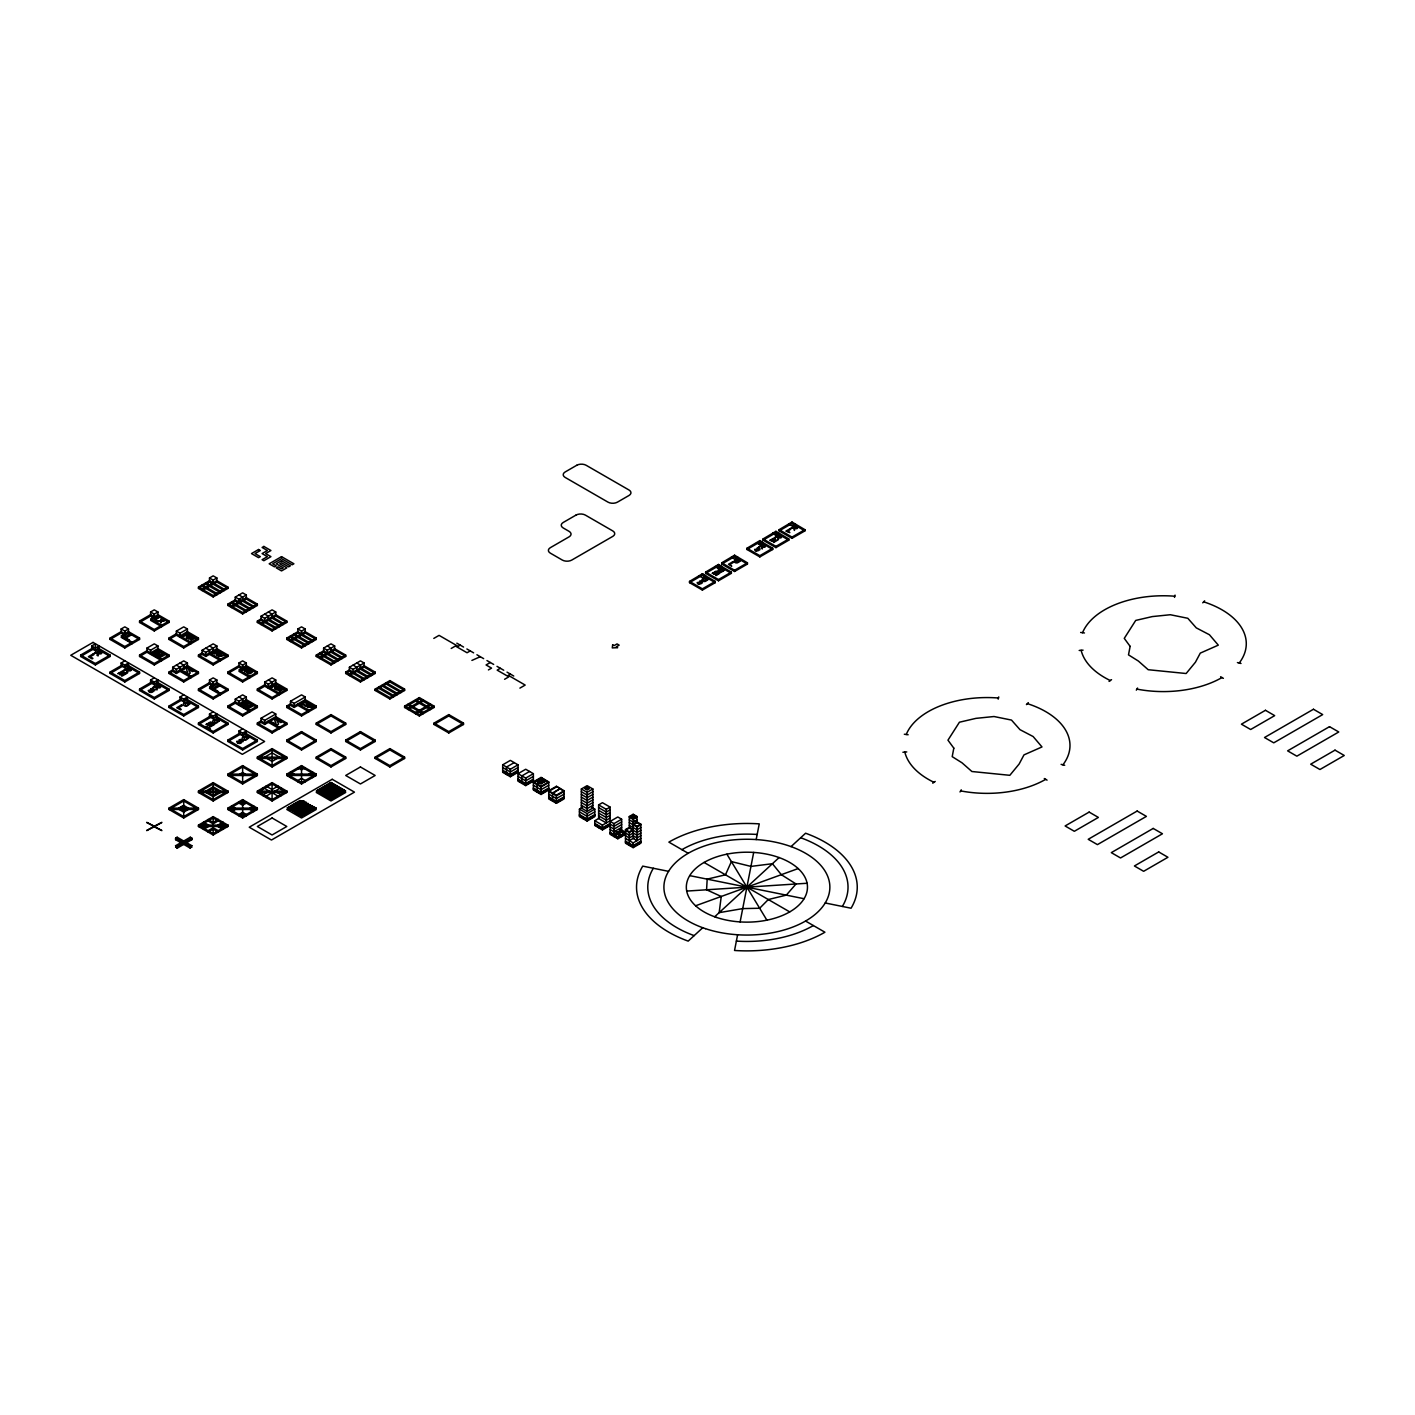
<?xml version="1.0" encoding="UTF-8"?>
<svg xmlns="http://www.w3.org/2000/svg" width="1415" height="1415" viewBox="0 0 1415 1415"><rect width="100%" height="100%" fill="white"/><g stroke="black" fill="none" stroke-linecap="round" stroke-linejoin="round"><path stroke-width="1.5" d="M185.56 698.603L198.454 706.05L198.454 707.465L183.72 715.955L169.004 707.465L169.004 706.05L181.881 698.603M215.027 715.601L227.903 723.047L227.903 724.462L213.17 732.97L198.454 724.462L198.454 723.047L211.33 715.601M244.477 732.616L257.353 740.045L257.353 741.46L242.637 749.968L227.903 741.46L227.903 740.045L240.78 732.616M721.703 564.054L721.703 562.816L734.58 555.193L747.456 562.816L747.456 564.054L734.58 571.483L721.703 564.054L734.58 556.626L734.58 555.193M737.604 934.767L734.544 950.473A110.352 63.71 0 0 0 824.927 932.22L805.56 921.041M740.116 921.926L753.682 852.414M756.176 839.573L759.254 823.866A110.352 63.71 0 0 0 668.871 842.12L688.221 853.298M152.979 691.581L153.015 691.44A1.822 1.061 0 0 0 152.926 691.015L151.847 689.317L154.394 690.803A1.91 1.097 0 0 0 154.748 689.795L154.306 689.282A4.316 2.494 0 0 0 153.651 688.893L152.572 688.557M241.346 742.592L241.364 742.451A1.822 1.061 0 0 0 241.275 742.026L240.196 740.328L242.743 741.814A1.91 1.097 0 0 0 243.097 740.806L242.655 740.293A4.316 2.494 0 0 0 242 739.904L240.921 739.567A1.91 1.097 0 0 0 240.302 739.514M998.194 699.151L998.742 696.905M1174.503 597.36L1175.051 595.114M780.266 537.187L777.861 536.727L780.284 537.116M764.171 546.473L761.765 546.013L764.188 546.42M796.362 527.901L793.957 527.441L796.38 527.83M960.007 791.958L961.263 789.818M1136.316 690.166L1137.572 688.026M1026.423 704.599L1028.334 702.636M1202.732 602.825L1204.643 600.844M150.68 688.981L151.653 691.351L149.459 690.75A2.087 1.203 0 0 1 149.795 690.308M702.742 927.727L688.185 941.117A110.352 63.71 0 0 1 642.728 866.122L668.57 871.339M714.663 916.779L779.117 857.561M791.038 846.612L805.595 833.223A110.352 63.71 0 0 1 851.052 908.218L825.21 902.982M152.785 691.847L151.44 692.413A1.999 1.15 0 0 1 150.025 692.271L149.866 692.218M241.134 742.857L239.949 743.406A1.999 1.15 0 0 1 238.374 743.282L238.233 743.229M932.75 783.185L935.244 781.451M1109.059 681.411L1111.553 679.66M91.692 645.983L95.371 648.123L99.05 645.983L99.05 648.654L95.371 650.776L91.692 648.654L91.692 645.983L95.371 643.86L95.371 646.531M124.821 633.779L121.142 631.656L110.105 638.024L110.105 639.438L121.142 633.071L121.142 628.985L124.821 626.863L128.5 628.985L128.5 633.071L139.554 639.438L139.554 638.024L128.5 631.656L121.142 635.901L132.196 642.286L132.196 643.701L121.142 637.316L128.5 633.071M154.27 616.781L150.591 614.658L139.554 621.026L139.554 622.441L150.591 616.073L150.591 611.988L154.27 609.865L157.967 611.988L157.967 616.073L169.004 622.441L169.004 621.026L157.967 614.658L150.591 618.903L161.646 625.271L161.646 626.686L150.591 620.318L157.967 616.073M209.491 582.06L209.491 577.974L213.17 575.852L216.866 577.974L216.866 582.06L202.133 590.568L202.133 589.206L216.866 580.698L227.903 587.084L227.903 588.428L213.17 596.935L198.454 588.428L198.454 587.084L209.491 580.698L224.224 589.206L224.224 590.568L209.491 582.06L198.454 588.428M97.211 647.592L110.105 655.039L110.105 656.454L95.371 664.944L80.655 656.454L80.655 655.039L93.532 647.592M80.655 656.454L93.532 649.007M121.142 628.985L124.821 631.108L128.5 628.985M150.591 611.988L154.27 614.11L157.967 611.988M209.491 577.974L213.17 580.097L216.866 577.974M157.171 620.902L155.898 619.434L159.011 617.63L158.232 617.188L154.483 619.363L158.285 621.556L160.408 621.273L160.85 623.042L161.558 621.132L164.511 620.76L161.823 620.46L161.31 618.903L160.638 620.601L157.366 621.026M80.655 655.039L95.371 663.529L110.105 655.039M110.105 638.024L124.821 646.531L139.554 638.024M139.554 621.026L154.27 629.534L169.004 621.026M198.454 587.084L213.17 595.574L227.903 587.084M110.105 639.438L124.821 647.946L139.554 639.438M139.554 622.441L154.27 630.949L169.004 622.441M121.142 662.998L124.821 665.121L128.5 662.998L128.5 665.651L124.821 667.792L121.142 665.669L121.142 662.998L124.821 660.876M169.004 656.454L154.27 664.944L139.554 656.454L139.554 655.039L146.912 650.776L161.646 659.284L161.646 660.699L146.912 652.191L146.912 648.123L154.27 643.86L157.967 645.983L157.967 650.069L169.004 656.454L169.004 655.039L157.967 648.654L150.591 652.916M198.454 639.438L183.72 647.946L169.004 639.438L169.004 638.024L176.362 633.779L191.096 642.286L191.096 643.701L176.362 635.193L176.362 631.108L183.72 626.863L187.417 628.985L187.417 633.071L198.454 639.438L198.454 638.024L187.417 631.656L180.041 635.901M235.261 601.18L235.261 597.112L242.637 592.85L246.316 594.99L246.316 599.058L231.582 607.566L231.582 606.204L246.316 597.696L257.353 604.081L257.353 605.443L242.637 613.933L227.903 605.443L227.903 604.081L235.261 599.836L249.995 608.326L249.995 609.688L235.261 601.18L227.903 605.443M126.66 664.59L139.554 672.037L139.554 673.452L124.821 681.959L110.105 673.452L110.105 672.037L122.981 664.59M110.105 673.452L122.981 666.005M139.554 656.454L146.912 652.191M146.912 648.123L150.591 650.246L157.967 645.983M169.004 639.438L176.362 635.193M176.362 631.108L180.041 633.23L187.417 628.985M246.316 594.99L238.94 599.235L235.261 597.112M157.967 650.069L150.591 654.331L150.591 650.246M187.417 633.071L180.041 637.316L180.041 633.23M110.105 672.037L124.821 680.544L139.554 672.037M139.554 655.039L154.27 663.529L169.004 655.039M169.004 638.024L183.72 646.531L198.454 638.024M227.903 604.081L242.637 612.589L257.353 604.081M150.591 679.996L154.27 682.118L157.967 679.996L157.967 682.667L154.27 684.789L150.591 682.667L150.591 679.996L154.27 677.873M172.683 671.329L172.683 667.243L183.72 660.876L187.417 662.998L187.417 667.066L176.362 673.452L172.683 671.329L169.004 673.452L169.004 672.037L172.683 669.914L176.362 672.037L187.417 665.651L198.454 672.037L198.454 673.452L183.72 681.959L169.004 673.452M216.866 650.069L205.812 656.454L202.133 654.331L202.133 650.246L213.17 643.86L216.866 645.983L216.866 650.069L227.903 656.454L227.903 655.039L216.866 648.654L205.812 655.039L202.133 652.916L198.454 655.039L198.454 656.454L213.17 664.944L227.903 656.454M261.032 620.318L261.032 616.232L272.087 609.865L275.766 611.988L275.766 616.073L261.032 624.563L261.032 623.201L275.766 614.711L286.803 621.079L286.803 622.441L272.087 630.949L257.353 622.441L257.353 621.079L261.032 618.956L275.766 627.464L275.766 628.826L261.032 620.318L257.353 622.441M156.11 681.606L169.004 689.034L169.004 690.449L154.27 698.957L139.554 690.449L139.554 689.034L152.431 681.606M139.554 690.449L152.431 683.021M172.683 667.243L176.362 669.366L187.417 662.998M198.454 656.454L202.133 654.331M202.133 650.246L205.812 652.368L216.866 645.983M261.032 616.232L264.711 618.355L275.766 611.988M139.554 689.034L154.27 697.542L169.004 689.034M169.004 672.037L183.72 680.544L198.454 672.037M198.454 655.039L213.17 663.529L227.903 655.039M257.353 621.079L272.087 629.587L286.803 621.079M180.041 696.994L183.72 699.134L187.417 696.994L187.417 699.664L183.72 701.787L180.041 699.664L180.041 696.994L183.72 694.871M213.17 684.789L209.491 682.667L198.454 689.034L198.454 690.449L209.491 684.082L209.491 679.996L213.17 677.873L216.866 679.996L216.866 684.082L227.903 690.449L227.903 689.034L216.866 682.667L209.491 686.912L220.545 693.297L220.545 694.712L209.491 688.327L216.866 684.082M242.637 667.792L238.94 665.669L227.903 672.037L227.903 673.452L238.94 667.066L238.94 662.998L242.637 660.876L246.316 662.998L246.316 667.066L257.353 673.452L257.353 672.037L246.316 665.651L238.94 669.914L249.995 676.282L249.995 677.697L238.94 671.329L246.316 667.066M297.84 633.071L297.84 628.985L301.536 626.863L305.216 628.985L305.216 633.071L290.482 641.579L290.482 640.217L305.216 631.709L316.253 638.077L316.253 639.438L301.536 647.946L286.803 639.438L286.803 638.077L297.84 631.709L312.574 640.217L312.574 641.579L297.84 633.071L286.803 639.438M169.004 707.465L181.881 700.018M209.491 679.996L213.17 682.118L216.866 679.996M238.94 662.998L242.637 665.121L246.316 662.998M297.84 628.985L301.536 631.108L305.216 628.985M169.004 706.05L183.72 714.54L198.454 706.05M198.454 689.034L213.17 697.542L227.903 689.034M227.903 672.037L242.637 680.544L257.353 672.037M286.803 638.077L301.536 646.584L316.253 638.077M198.454 690.449L213.17 698.957L227.903 690.449M227.903 673.452L242.637 681.959L257.353 673.452M209.491 714.009L213.17 716.131L216.866 714.009L216.866 716.662L213.17 718.802L209.491 716.662L209.491 714.009L213.17 711.887M257.353 707.465L242.637 715.955L227.903 707.465L227.903 706.05L235.261 701.787L249.995 710.295L249.995 711.71L235.261 703.202L235.261 699.134L242.637 694.871L246.316 696.994L246.316 701.079L257.353 707.465L257.353 706.05L246.316 699.664L238.94 703.909M286.803 690.449L272.087 698.957L257.353 690.449L257.353 689.034L264.711 684.789L279.445 693.297L279.445 694.712L264.711 686.204L264.711 682.118L272.087 677.873L275.766 679.996L275.766 684.082L286.803 690.449L286.803 689.034L275.766 682.667L268.39 686.912M323.611 652.191L323.611 648.123L330.986 643.86L334.665 645.983L334.665 650.069L319.932 658.576L319.932 657.214L334.665 648.707L345.702 655.092L345.702 656.454L330.986 664.944L316.253 656.454L316.253 655.092L323.611 650.829L338.344 659.337L338.344 660.699L323.611 652.191L316.253 656.454M198.454 724.462L211.33 717.016M227.903 707.465L235.261 703.202M235.261 699.134L238.94 701.256L246.316 696.994M257.353 690.449L264.711 686.204M264.711 682.118L268.39 684.241L275.766 679.996M323.611 648.123L327.307 650.246L334.665 645.983M246.316 701.079L238.94 705.324L238.94 701.256M275.766 684.082L268.39 688.327L268.39 684.241M198.454 723.047L213.17 731.555L227.903 723.047M227.903 706.05L242.637 714.54L257.353 706.05M257.353 689.034L272.087 697.542L286.803 689.034M316.253 655.092L330.986 663.582L345.702 655.092M238.94 731.007L242.637 733.129L246.316 731.007L246.316 733.678L242.637 735.8L238.94 733.678L238.94 731.007L242.637 728.884M275.766 718.077L264.711 724.462L261.032 722.34L261.032 718.254L272.087 711.887L275.766 714.009L275.766 718.077L286.803 724.462L286.803 723.047L275.766 716.662L264.711 723.047L261.032 720.925L257.353 723.047L257.353 724.462L272.087 732.97L286.803 724.462M290.482 705.324L290.482 701.256L301.536 694.871L305.216 696.994L305.216 701.079L294.161 707.465L290.482 705.324L286.803 707.465L286.803 706.05L290.482 703.909L294.161 706.05L305.216 699.664L316.253 706.05L316.253 707.465L301.536 715.955L286.803 707.465M349.381 671.329L349.381 667.243L360.436 660.876L364.115 662.998L364.115 667.066L349.381 675.574L349.381 674.212L364.115 665.722L375.152 672.09L375.152 673.452L360.436 681.959L345.702 673.452L345.702 672.09L349.381 669.967L364.115 678.475L364.115 679.819L349.381 671.329L345.702 673.452M227.903 741.46L240.78 734.031M257.353 724.462L261.032 722.34M261.032 718.254L264.711 720.376L275.766 714.009M290.482 701.256L294.161 703.379L305.216 696.994M349.381 667.243L353.06 669.366L364.115 662.998M227.903 740.045L242.637 748.553L257.353 740.045M257.353 723.047L272.087 731.555L286.803 723.047M286.803 706.05L301.536 714.54L316.253 706.05M345.702 672.09L360.436 680.597L375.152 672.09M433.804 638.413L439.075 635.37L458.089 646.337L460.211 645.116M183.72 799.616L169.004 808.124L169.004 809.468L183.72 817.976L198.454 809.468L198.454 808.124L183.72 799.616L183.72 817.976M213.17 782.619L198.454 791.109L198.454 792.471L213.17 800.978L227.903 792.471L227.903 791.109L213.17 782.619L213.17 800.978M242.637 765.603L227.903 774.111L227.903 775.473L242.637 783.963L257.353 775.473L257.353 774.111L242.637 765.603L242.637 783.963M272.087 748.606L257.353 757.113L257.353 758.458L272.087 766.965L286.803 758.458L286.803 757.113L272.087 748.606L272.087 766.965M286.803 740.098L301.536 731.608L316.253 740.098L316.253 741.46L301.536 749.968L286.803 741.46L286.803 740.098L301.536 748.606L316.253 740.098M316.253 723.1L330.986 714.593L345.702 723.1L345.702 724.462L330.986 732.97L316.253 724.462L316.253 723.1L330.986 731.608L345.702 723.1M375.152 689.087L389.886 680.597L404.602 689.087L404.602 690.449L389.886 698.957L375.152 690.449L375.152 689.087L389.886 697.595L404.602 689.087M286.803 741.46L301.536 732.97L316.253 741.46M316.253 724.462L330.986 715.955L345.702 724.462M375.152 690.449L389.886 681.959L404.602 690.449M451.208 648.459L455.418 646.036L467.056 652.757L470.24 650.918M179.121 808.053L183.72 805.4L188.337 808.124L183.72 810.777L179.121 808.053L183.72 805.453M239.86 774.164L242.637 772.519L245.396 774.164M153.757 826.484L146.647 830.587L154.27 826.784L161.894 830.587L146.647 822.38L154.27 826.183L161.894 822.38L154.801 826.484M245.396 774.111L242.637 775.756L239.86 774.111M471.903 660.416L480.286 656.702M175.584 838.14L177.14 837.22L191.874 845.728L190.3 848.186L175.584 839.679L175.584 838.14L190.3 846.63L191.874 845.728M213.17 816.614L198.454 825.122L198.454 826.484L213.17 834.974L227.903 826.484L227.903 825.122L213.17 816.614L213.17 834.974M242.637 799.616L227.903 808.124L227.903 809.468L242.637 817.976L257.353 809.468L257.353 808.124L242.637 799.616L242.637 817.976M272.087 782.619L257.353 791.109L257.353 792.471L272.087 800.978L286.803 792.471L286.803 791.109L272.087 782.619L272.087 800.978M305.216 769.088L305.216 767.726L301.536 765.603L286.803 774.111L286.803 775.473L301.536 783.963L316.253 775.473L316.253 774.111L305.216 767.779M316.253 757.113L330.986 748.606L345.702 757.113L345.702 758.458L330.986 766.965L316.253 758.458L316.253 757.113L330.986 765.603L345.702 757.113M345.702 740.098L360.436 731.608L375.152 740.098L375.152 741.46L360.436 749.968L345.702 741.46L345.702 740.098L360.436 748.606L375.152 740.098M404.602 706.103L419.335 697.595L434.051 706.103L434.051 707.465L419.335 715.955L404.602 707.465L404.602 706.103L419.335 714.593L434.051 706.103M175.584 839.679L177.14 838.777L191.874 847.284M316.253 758.458L330.986 749.968L345.702 758.458M345.702 741.46L360.436 732.97L375.152 741.46M404.602 707.465L419.335 698.957L434.051 707.465M231.582 810.247L235.261 808.053L231.582 805.931L231.582 807.346L235.261 809.468L231.582 811.609L231.582 810.194M294.161 774.111L290.482 776.287L290.482 777.596M305.216 767.726L301.536 769.919L297.84 767.726L297.84 769.088M490.315 662.503L486.053 664.962L491.553 668.128L488.405 669.932M175.584 845.728L190.3 837.22L191.874 838.14L191.874 839.679L177.14 848.186L175.584 845.728L177.14 848.186M182.942 842.385L184.516 841.483M175.584 847.284L191.874 838.14M182.942 843.941L184.516 843.022M308.894 774.164L312.574 771.989L312.574 773.351M500.362 668.287L497.16 670.126L508.799 676.848L504.589 679.288M510.391 674.088L508.268 675.309L525.177 685.072L519.906 688.115M375.152 757.113L389.886 748.606L404.602 757.113L404.602 758.458L389.886 766.965L375.152 758.458L375.152 757.113L389.886 765.603L404.602 757.113M434.051 723.1L448.785 714.593L463.501 723.1L463.501 724.462L448.785 732.97L434.051 724.462L434.051 723.1L448.785 731.608L463.501 723.1M375.152 758.458L389.886 749.968L404.602 758.458M434.051 724.462L448.785 715.955L463.501 724.462M702.388 573.977L715.265 581.406L715.265 582.644L702.388 590.073L689.512 582.644L689.512 581.406L702.388 573.783L705.607 575.64L702.388 577.691L699.169 575.834M718.484 564.673L731.36 572.102L731.36 573.34L718.484 580.787L705.607 573.34L705.607 572.102L718.484 564.479L721.703 566.531L718.484 568.388L715.265 566.531L718.484 568.388M759.837 540.813L772.714 548.242L772.714 549.48L759.837 556.909L746.961 549.48L746.961 548.242L759.837 540.618L763.056 542.67L759.837 544.527L756.618 542.67L759.837 544.527M763.056 538.938L775.933 531.315L788.792 538.938L788.792 540.176L775.933 547.623L763.056 540.176L763.056 538.938L775.933 546.385L788.792 538.938M779.152 529.652L792.011 522.029L804.887 529.652L804.887 530.89L792.011 538.319L779.152 530.89L779.152 529.652L792.011 537.081L804.887 529.652M689.512 582.644L702.388 575.197L715.265 582.644M705.607 573.34L718.484 565.912L731.36 573.34M746.961 549.48L759.837 542.033L772.714 549.48M763.056 540.176L775.933 532.747L788.792 540.176M779.152 530.89L792.011 523.462L804.887 530.89M731.36 557.245L734.58 559.102L737.799 557.245M775.933 535.224L772.714 533.172L775.933 535.224L779.152 533.367M788.792 524.081L792.011 525.938L795.23 524.081M689.512 581.406L702.388 588.835L715.265 581.406M705.607 572.102L718.484 579.549L731.36 572.102M721.703 562.816L734.58 570.245L747.456 562.816M746.961 548.242L759.837 555.671L772.714 548.242M502.679 764.825L510.355 760.386L518.032 764.825L518.032 772.307L510.355 776.729L502.679 772.307L502.679 764.825L510.355 769.247L518.032 764.825M514.193 762.614L506.517 767.036L506.517 772.484M518.032 767.549L510.355 771.971L502.679 767.549M518.032 770.255L510.355 774.695L502.679 770.255M518.032 770.945L510.355 775.367L502.679 770.945M518.032 771.617L510.355 776.057L502.679 771.617M518.032 773.687L525.708 769.247L533.384 773.687L533.384 781.168L525.708 785.59L518.032 781.168L518.032 773.687L525.708 778.109L533.384 773.687M529.546 771.476L521.87 775.898L521.87 781.345M533.384 776.41L525.708 780.832L518.032 776.41M533.384 779.134L525.708 783.556L518.032 779.134M533.384 779.807L525.708 784.246L518.032 779.807M533.384 780.479L525.708 784.918L518.032 780.479M533.384 781.876L541.043 777.436L548.719 781.876L548.719 790.03L541.043 794.469L533.384 790.03L533.384 781.876L541.043 786.298L548.719 781.876M541.043 778.109L533.384 782.548L541.043 786.988L548.719 782.548L541.043 777.436M537.205 781.186L541.043 778.975L544.881 781.186L541.043 784.087L537.205 781.186L541.043 783.397L544.881 781.186M537.205 781.876L541.043 779.647L544.881 781.876M537.205 784.759L544.881 779.647L537.205 784.087L537.205 790.207M548.719 785.272L541.043 789.694L533.384 785.272M548.719 787.996L541.043 792.418L533.384 787.996M548.719 788.668L541.043 793.107L533.384 788.668M548.719 789.358L541.043 793.78L533.384 789.358M548.719 790.737L556.396 786.298L564.072 790.737L564.072 798.891L556.396 803.331L548.719 798.891L548.719 790.737L556.396 795.159L564.072 790.737M556.396 786.988L548.719 791.409L556.396 795.849L564.072 791.409L556.396 786.298M552.558 793.62L560.234 788.509L552.558 792.948L552.558 799.068M564.072 794.133L556.396 798.555L548.719 794.133M564.072 796.857L556.396 801.279L548.719 796.857M564.072 797.529L556.396 801.969L548.719 797.529M564.072 798.219L556.396 802.641L548.719 798.219M581.353 788.986L587.101 785.661L592.867 788.986L592.867 808.036L587.101 811.361L581.353 808.036L581.353 788.986L587.101 792.312L592.867 788.986M585.191 788.297L587.101 787.2L589.029 788.297L587.101 790.101L585.191 788.297L587.101 789.411L589.029 788.297M585.191 788.986L587.101 787.872L589.029 788.986M592.867 791.71L587.101 795.035L581.353 791.71M592.867 794.434L587.101 797.742L581.353 794.434M592.867 797.14L587.101 800.466L581.353 797.14M592.867 799.864L587.101 803.189L581.353 799.864M591.718 807.364L594.778 809.132L594.778 816.614L587.101 821.054L579.425 816.614L579.425 809.132L582.502 807.364M592.867 802.588L587.101 805.913L581.353 802.588M592.867 805.312L587.101 808.637L581.353 805.312M610.13 807.116L606.292 809.327L606.292 822.929L598.616 818.507L598.616 804.905L602.454 802.694L610.13 807.116L610.13 834.337L617.807 838.777L625.483 834.337M579.425 809.132L587.101 813.572L594.778 809.132M594.778 811.856L587.101 816.296L579.425 811.856M594.778 814.58L587.101 819.002L579.425 814.58M594.778 815.252L587.101 819.692L579.425 815.252M594.778 815.942L587.101 820.364L579.425 815.942M610.13 809.84L606.292 812.051L598.616 807.629M610.13 825.476L602.454 829.915L594.778 825.476L594.778 820.718L599.376 818.065M610.13 812.564L606.292 814.775L598.616 810.335M610.13 815.288L606.292 817.499L598.616 813.059M610.13 817.994L606.292 820.222L598.616 815.783M602.454 829.915L602.454 825.157L610.13 820.718M610.13 823.442L602.454 827.863L594.778 823.442M610.13 824.114L602.454 828.553L594.778 824.114M610.13 824.803L602.454 829.225L594.778 824.803M613.969 823.636L621.645 819.214L621.645 830.092L613.969 834.514L613.969 823.636L610.13 821.425L617.807 816.986L621.645 819.214M640.836 830.287L636.998 832.498L629.321 828.076L629.321 816.508L633.159 814.297L636.998 816.508L636.998 822.628L633.159 824.839M633.159 814.969L629.321 817.18L633.159 819.409L636.998 817.18L633.159 814.297M621.645 821.92L613.969 826.36L610.13 824.149M631.231 816.933L633.159 815.818L635.07 816.933L631.231 816.933L633.159 818.047L635.07 816.933M621.645 824.644L613.969 829.084L610.13 826.855M636.998 816.508L633.159 818.719L629.321 816.508M621.645 827.368L613.969 831.79L610.13 829.579M636.998 819.904L633.159 822.115L629.321 819.904M613.969 835.876L621.645 831.454M625.483 829.597L629.321 827.386L633.159 829.597L629.321 831.825L625.483 829.597L625.483 843.199L633.159 847.638L640.836 843.199L640.836 824.167L636.998 821.956L633.159 824.167L636.998 826.378L640.836 824.167M629.321 828.076L625.483 830.287L629.321 832.498L633.159 830.287M610.13 832.303L617.807 836.743L625.483 832.303L620.884 829.65M625.483 832.975L617.807 837.415L610.13 832.975M640.836 827.563L636.998 829.774L629.321 825.352M640.836 833.01L636.998 835.221L633.159 833.01L629.321 835.221L620.884 830.322M629.321 840.669L633.92 837.998M640.836 835.717L636.998 837.945L633.159 835.717L629.321 837.945L625.483 835.717M625.483 838.441L633.159 842.88L640.836 838.441M640.836 841.164L633.159 845.604L625.483 841.164M640.836 841.854L633.159 846.276L625.483 841.854M640.836 842.526L633.159 846.966L625.483 842.526M695.596 905.777L798.184 868.562M240.143 739.55L239.453 739.727A1.91 1.097 0 0 0 239.029 739.992L239.966 742.415L237.808 741.761A2.087 1.203 0 0 1 238.144 741.318L236.641 741.354L237.26 742.751A5.094 2.936 0 0 0 237.932 743.105M1079.185 650.458L1083.076 650.139M902.894 752.249L906.767 751.931M686.7 891.079L807.081 883.261M330.314 782.884L331.641 782.884M329.271 783.486L332.684 783.486M328.227 784.087L333.728 784.087M327.183 784.688L334.771 784.688M326.14 785.29L335.815 785.29M325.114 785.891L336.858 785.891M324.07 786.492L337.902 786.492M323.027 787.094L338.946 787.094M321.983 787.695L339.971 787.695M320.94 788.297L341.015 788.297M319.896 788.898L342.059 788.898M318.853 789.499L343.102 789.499M317.809 790.101L344.146 790.101M316.783 790.702L345.189 790.702M316.783 791.303L345.189 791.303M317.809 791.905L344.146 791.905M318.853 792.506L343.102 792.506M319.896 793.107L342.059 793.107M320.94 793.709L341.015 793.709M321.983 794.31L339.971 794.31M323.027 794.912L338.946 794.912M324.07 795.513L337.902 795.513M325.114 796.114L336.858 796.114M326.14 796.716L335.815 796.716M327.183 797.317L334.771 797.317M328.227 797.918L333.728 797.918M329.271 798.52L332.684 798.52M330.314 799.121L331.641 799.121M1080.636 632.452L1084.456 632.965M904.327 734.244L908.147 734.756M689.706 875.62L804.074 898.72M1237.418 662.574L1241.008 663.476M1061.109 764.365L1064.699 765.267M756.105 551.072L758.67 550.523L757.715 548.472L759.802 549.851L759.979 548.56A3.767 2.176 0 0 0 759.289 548.1C754.584 546.013 758.9 552.911 755.61 549.728A1.822 1.061 0 0 1 755.911 549.356L754.602 549.374L755.132 550.594A4.457 2.582 0 0 0 755.716 550.913M698.656 584.236L701.221 583.688L700.266 581.636L702.353 583.033L702.406 581.618A3.767 2.176 0 0 0 701.84 581.264C696.905 579.142 701.663 585.916 698.179 582.892A1.822 1.061 0 0 1 698.462 582.52L697.153 582.538L697.701 583.758A4.457 2.582 0 0 0 698.267 584.077M149.778 690.308L148.221 690.467L148.911 691.74A5.094 2.936 0 0 0 149.566 692.112M1220.597 676.741L1223.374 678.351M734.58 556.626L747.456 564.054M1044.288 778.533L1047.065 780.143M456.85 643.171L463.572 647.062M466.879 648.972L473.618 652.846M476.926 654.756L483.647 658.647M486.955 660.557L493.676 664.431M496.983 666.341L503.722 670.232M507.03 672.143L513.751 676.034M634.433 821.142L640.836 824.839L636.998 827.068L629.321 822.628M704.051 862.443L789.729 911.897M216.866 582.06L227.903 588.428M238.94 594.99L242.637 597.112L242.637 601.18M246.316 599.058L257.353 605.443M268.39 611.988L272.087 614.11L272.087 618.196L283.124 624.563L283.124 623.201L272.087 616.834M275.766 616.073L286.803 622.441M305.216 633.071L316.253 639.438M327.307 645.983L330.986 648.123L330.986 652.191L342.023 658.576L342.023 657.214L330.986 650.829M334.665 650.069L345.702 656.454M356.757 662.998L360.436 665.121L360.436 669.207L371.473 675.574L371.473 674.212L360.436 667.845M364.115 667.066L375.152 673.452M598.616 804.905L606.292 809.327M242.637 599.836L253.674 606.204L253.674 607.566L238.94 599.058L238.94 603.321M264.711 614.11L268.39 616.232L268.39 620.318L279.445 626.686L279.445 625.324L268.39 618.956M353.06 665.121L356.757 667.243L356.757 671.329L367.794 677.697L367.794 676.335L356.757 669.967M619.08 829.968L625.483 833.665L617.807 838.087L610.13 833.665M615.507 830.976L621.645 835.204L615.507 831.649M594.778 820.718L602.454 825.157M619.08 835.08L621.645 836.566L617.807 834.337M209.491 645.983L213.17 648.123L213.17 652.191M268.39 679.996L272.087 682.118L272.087 686.204M305.216 701.079L316.253 707.465M150.591 616.073L154.27 618.196L154.27 614.11M238.94 667.066L242.637 669.207L242.637 665.121M205.812 648.123L209.491 650.246L209.491 654.331L220.545 660.699L220.545 659.284L209.491 652.916M297.84 703.909L308.894 710.295L308.894 711.71L297.84 705.324M180.041 662.998L183.72 665.121L183.72 669.207M187.417 667.066L198.454 673.452M238.94 696.994L242.637 699.134L242.637 703.202M121.142 633.071L124.821 635.193L124.821 631.108M176.362 665.121L180.041 667.243L180.041 671.329L191.096 677.697L191.096 676.282L180.041 669.914M209.491 684.082L213.17 686.204L213.17 682.118M268.39 720.925L279.445 727.292L279.445 728.707L268.39 722.34M97.211 649.007L110.105 656.454M126.66 666.005L139.554 673.452M156.11 683.021L169.004 690.449M185.56 700.018L198.454 707.465M215.027 717.016L227.903 724.462M244.477 734.031L257.353 741.46M308.894 774.111L312.574 776.287L312.574 777.596M294.161 774.164L290.482 771.989L290.482 773.351M206.183 726.355L210.375 728.76M253.674 810.247L249.995 808.053L253.674 805.931L253.674 807.346L249.995 809.468L253.674 811.609L253.674 810.194M191.874 839.679L190.3 837.22M182.942 841.483L184.516 842.385M182.942 843.022L184.516 843.941M726.885 854.165L766.895 920.175M792.011 522.029L792.011 523.462M792.011 537.081L792.011 538.319M775.933 531.315L775.933 532.747M775.933 546.385L775.933 547.623M759.837 540.618L759.837 542.033M759.837 555.671L759.837 556.909M734.58 570.245L734.58 571.483M718.484 564.479L718.484 565.912M718.484 579.549L718.484 580.787M702.388 573.783L702.388 575.197M702.388 588.835L702.388 590.073M636.998 826.378L636.998 840.669L633.159 838.441L633.159 818.047M633.159 842.88L633.159 847.638M629.321 831.825L629.321 843.375M629.321 844.065L629.321 845.427M621.645 832.126L621.645 830.764L613.969 835.204L613.969 836.566M617.807 836.743L617.807 838.777M598.616 826.342L598.616 827.704M587.101 792.312L587.101 811.361M587.101 813.572L587.101 821.054M583.263 817.481L583.263 818.825M556.396 795.159L556.396 803.331M552.558 799.74L552.558 801.102M541.043 786.298L541.043 794.469M537.205 790.879L537.205 792.241M525.708 778.109L525.708 785.59M521.87 782.017L521.87 783.379M510.355 769.247L510.355 776.729M506.517 773.156L506.517 774.518M448.785 714.593L448.785 715.955M448.785 731.608L448.785 732.97M426.693 706.103L426.693 707.465M419.335 697.595L419.335 698.957M419.335 701.84L419.335 703.202M419.335 710.348L419.335 711.71M419.335 714.593L419.335 715.955M411.977 706.103L411.977 707.465M389.886 680.597L389.886 681.959M389.886 697.595L389.886 698.957M389.886 748.606L389.886 749.968M389.886 765.603L389.886 766.965M360.436 680.597L360.436 681.959M360.436 731.608L360.436 732.97M360.436 748.606L360.436 749.968M353.06 669.366L353.06 673.452M330.986 663.582L330.986 664.944M330.986 714.593L330.986 715.955M330.986 731.608L330.986 732.97M330.986 748.606L330.986 749.968M330.986 765.603L330.986 766.965M327.307 650.246L327.307 654.331M323.611 655.092L323.611 656.454M305.216 781.841L305.216 780.479L301.536 778.356L297.84 780.532L297.84 781.841M301.536 631.108L301.536 635.193M301.536 646.584L301.536 647.946M301.536 714.54L301.536 715.955M301.536 731.608L301.536 732.97M301.536 748.606L301.536 749.968M301.536 765.603L301.536 783.963M297.84 635.954L297.84 637.316M294.161 638.077L294.161 639.438M294.161 703.379L294.161 707.465M280.824 789.022L280.824 787.66L274.846 791.162L280.824 794.629L280.824 795.92M278.065 787.43L278.065 786.068L272.087 789.57L266.091 786.068L266.091 787.43M278.065 797.512L278.065 796.167L272.087 792.701L266.091 796.221L266.091 797.512M272.087 629.587L272.087 630.949M272.087 697.542L272.087 698.957M272.087 731.555L272.087 732.97M264.711 618.355L264.711 622.441M264.711 720.376L264.711 724.462M263.332 789.022L263.332 787.66L269.31 791.162L263.332 794.629L263.332 795.92M242.637 612.589L242.637 613.933M242.637 680.544L242.637 681.959M242.637 714.54L242.637 715.955M242.637 733.129L242.637 735.8M242.637 748.553L242.637 749.968M235.261 604.081L235.261 605.443M213.17 580.097L213.17 584.183M213.17 595.574L213.17 596.935M213.17 663.529L213.17 664.944M213.17 697.542L213.17 698.957M213.17 716.131L213.17 718.802M213.17 731.555L213.17 732.97M209.491 584.943L209.491 586.305M205.812 587.084L205.812 588.428M205.812 652.368L205.812 656.454M190.3 846.63L190.3 848.186M183.72 646.531L183.72 647.946M183.72 680.544L183.72 681.959M183.72 699.134L183.72 701.787M183.72 714.54L183.72 715.955M177.14 837.22L177.14 838.777M176.362 669.366L176.362 673.452M154.27 629.534L154.27 630.949M154.27 663.529L154.27 664.944M154.27 682.118L154.27 684.789M154.27 697.542L154.27 698.957M124.821 646.531L124.821 647.946M124.821 665.121L124.821 667.792M124.821 680.544L124.821 681.959M95.371 648.123L95.371 650.776M95.371 663.529L95.371 664.944M1203.687 601.835A82.972 47.898 0 0 1 1239.204 663.034M1221.976 677.555A82.972 47.898 0 0 1 1136.935 689.105M1110.297 680.527A82.972 47.898 0 0 1 1081.131 650.299M1082.546 632.717A82.972 47.898 0 0 1 1174.768 596.228M1027.378 703.626A82.972 47.898 0 0 1 1062.913 764.825M1045.667 779.347A82.972 47.898 0 0 1 960.644 790.879M934.006 782.318A82.972 47.898 0 0 1 904.822 752.09M906.237 734.491A82.972 47.898 0 0 1 998.459 698.019M681.924 849.654A91.869 53.045 0 0 1 757.184 834.461M694.164 935.616A99.121 57.219 0 0 1 653.341 868.262M813.36 925.551A94.009 54.265 0 0 1 736.366 941.099M800.695 837.733A101.119 58.386 0 0 1 842.35 906.449M150.68 688.981A1.91 1.114 0 0 1 151.104 688.716L151.794 688.539A1.91 1.114 0 0 1 152.749 688.521M183.013 671.63L186.019 674.035A2.936 1.698 0 0 0 187.93 674.159L188.16 674.141A2.282 1.327 0 0 0 188.92 673.947L189.946 673.328A2.671 1.539 0 0 0 190.247 672.921L188.549 669.525L192.546 671.594A2.812 1.627 0 0 0 192.971 670.94L189.61 668.393A2.759 1.592 0 0 0 188.46 668.358A2.388 1.38 0 0 0 187.434 668.623A2.865 1.663 0 0 0 186.78 669.03A2.547 1.468 0 0 0 186.391 669.631C190.707 676.317 183.543 669.649 183.013 671.63M271.362 722.64L274.369 725.046A2.936 1.698 0 0 0 276.296 725.17L276.509 725.152A2.282 1.327 0 0 0 277.269 724.958L278.295 724.338A2.671 1.539 0 0 0 278.596 723.932L276.898 720.536L280.895 722.605A2.812 1.627 0 0 0 281.32 721.951L277.977 719.404A2.759 1.592 0 0 0 276.809 719.368A2.388 1.38 0 0 0 275.784 719.634A2.865 1.663 0 0 0 275.129 720.04A2.547 1.468 0 0 0 274.74 720.642C278.808 727.186 272.069 720.907 271.397 722.464M101.668 652.916L101.562 653.359A1.786 1.026 0 0 1 101.296 653.642A2.529 1.468 0 0 1 100.836 653.889L98.572 653.801L98.113 655.923L96.981 655.269L97.476 653.412A2.6 1.503 0 0 0 97.034 653.058L93.921 653.5L98.608 650.794L101.668 652.916M131.117 669.914L131.064 670.303A1.786 1.026 0 0 1 130.746 670.639A2.529 1.468 0 0 1 130.286 670.887L128.022 670.816L127.562 672.921L126.43 672.266L126.926 670.409A2.6 1.503 0 0 0 126.483 670.056L123.37 670.515L128.058 667.809L131.117 669.914M160.567 686.929L160.514 687.301A1.786 1.026 0 0 1 160.196 687.637A2.529 1.468 0 0 1 159.736 687.902L157.472 687.814L157.012 689.936L155.88 689.264L156.411 687.478A2.6 1.503 0 0 0 155.933 687.053L152.82 687.513L157.507 684.807L160.567 686.929M765.338 546.385L765.073 546.968A2.211 1.274 0 0 1 764.613 547.234L762.632 547.163L762.225 549.02L761.694 546.862A2.264 1.309 0 0 0 761.288 546.508L758.564 546.898L762.65 544.545L765.338 546.385M781.416 537.099L781.239 537.612A2.211 1.274 0 0 1 780.709 537.948L778.728 537.877L778.321 539.716L777.79 537.576A2.264 1.309 0 0 0 777.383 537.205L774.659 537.612L778.745 535.241L781.416 537.099M797.512 527.813L797.335 528.326A2.211 1.274 0 0 1 796.804 528.662L794.823 528.573L794.416 530.43L793.833 528.184A2.264 1.309 0 0 0 793.479 527.919L790.755 528.308L794.841 525.956L797.512 527.813M251.428 671.913C247.731 675.857 247.13 669.33 251.428 671.913M189.805 703.909L187.116 706.032A2.971 1.716 0 0 1 185.913 706.156A2.476 1.433 0 0 1 184.799 705.979L183.349 705.059A2.529 1.468 0 0 1 183.172 704.387A3.007 1.733 0 0 1 183.366 703.874L184.091 703.202A6.898 3.98 0 0 1 184.887 702.76L186.798 702.318A3.095 1.786 0 0 1 187.806 702.406L189.61 703.414A2.494 1.45 0 0 1 189.805 703.909M219.254 720.907L216.566 723.03A2.971 1.716 0 0 1 215.363 723.153A2.476 1.433 0 0 1 214.266 722.977L212.798 722.057A2.529 1.468 0 0 1 212.621 721.385A3.007 1.733 0 0 1 212.816 720.872L213.541 720.217A6.898 3.98 0 0 1 214.337 719.775L216.247 719.333A3.095 1.786 0 0 1 217.256 719.404L219.06 720.412A2.494 1.45 0 0 1 219.254 720.907M248.704 737.923L246.015 740.027A2.971 1.716 0 0 1 244.813 740.151A2.476 1.433 0 0 1 243.716 739.974L242.389 739.214A2.529 1.468 0 0 1 242.071 738.4A3.007 1.733 0 0 1 242.266 737.869L242.991 737.215A6.898 3.98 0 0 1 243.787 736.773L245.697 736.331A3.095 1.786 0 0 1 246.705 736.401L248.509 737.427A2.494 1.45 0 0 1 248.704 737.923M302.509 703.786L305.056 704.953L302.562 704.918A3.272 1.893 0 0 1 302.067 704.635L301.784 704.405A2.158 1.238 0 0 1 301.554 704.016A2.476 1.433 0 0 1 301.766 703.149L302.226 702.76A4.51 2.6 0 0 1 302.916 702.388L304.667 702.052A2.423 1.397 0 0 1 305.817 702.3L306.011 702.388A3.007 1.733 0 0 1 306.524 702.707A2.423 1.397 0 0 1 306.86 703.326L304.508 702.618L302.527 703.697M217.945 655.552L218.317 656.259A4.581 2.653 0 0 0 218.989 656.666L224.101 655.163L219.237 656.082L221.854 653.872L221.076 653.412L218.299 655.074A2.547 1.468 0 0 0 217.945 655.552M707.182 879.14L706.58 889.787L721.243 896.473L719.156 912.657L742.716 908.607L759.678 908.253L768.31 899.533L786.298 895.129L796.026 883.968L781.328 874.682L772.413 863.716L750.941 866.404L731.396 861.594L725.471 874.806L707.182 879.14M188.566 703.945C184.056 708.703 184.074 700.496 188.566 703.945M218.016 720.943C213.364 725.718 213.47 717.529 218.016 720.943M247.466 737.94C242.973 742.698 242.938 734.509 247.466 737.94M706.616 579.566L706.014 580.327A4.457 2.565 0 0 1 705.501 580.61C700.779 582.149 704.652 576.719 706.616 579.566M722.711 570.263L722.11 571.023A4.44 2.565 0 0 1 721.597 571.306C716.874 572.81 720.872 567.397 722.711 570.263M738.807 560.977L738.206 561.737A4.457 2.565 0 0 1 737.693 562.02C732.952 563.524 736.861 558.147 738.807 560.977M246.935 672.054L246.917 672.213A2.176 1.256 0 0 0 247.112 672.762L247.979 673.399A2.282 1.309 0 0 0 248.704 673.646L249.624 673.717A2.406 1.38 0 0 0 250.331 673.628L252.471 672.054A1.963 1.132 0 0 0 252.383 671.63L250.791 670.639A2.193 1.274 0 0 0 249.818 670.533A2.37 1.38 0 0 0 249.075 670.622L246.935 672.054M612.66 644.798L612.271 647.911L617.648 647.681L616.215 646.85L619.169 645.152L617.046 643.913L614.092 645.629L612.66 644.798M100.359 652.952L97.582 652.492L100.359 652.952M129.809 669.949L127.049 669.507L129.809 669.949M159.258 686.947L156.499 686.505L157.684 685.815L159.258 687M953.816 748.146L952.207 756.654L962.041 762.827L971.893 771.511L1009.832 775.314L1019.136 764.012L1023.982 754.885L1041.988 746.943L1033.145 736.543L1019.985 729.662L1011.495 720.076L994.002 716.521L975.961 718.36L959.423 722.216L947.962 740.169L953.816 748.146M1130.125 646.354L1128.498 654.862L1138.35 661.035L1148.202 669.72L1186.141 673.522L1195.427 662.22L1200.291 653.111L1218.297 645.152L1209.436 634.751L1196.276 627.871L1187.804 618.284L1170.311 614.729L1152.27 616.586L1135.714 620.424L1124.271 638.377L1130.125 646.354M334.807 790.49L332.896 791.409L329.96 790.048L332.437 788.633L334.807 790.49M187.912 634.274L186.975 636.591L190.194 635.583L186.391 637.776L186.55 635.034L183.366 636.025L187.912 634.274M276.279 685.284L275.324 687.602L278.543 686.593L274.74 688.787L274.899 686.045L271.715 687.036L276.279 685.284M707.588 579.991L705.342 581.388A2.6 1.503 0 0 1 704.299 581.494A2.158 1.238 0 0 1 703.326 581.335L702.176 580.681A2.229 1.291 0 0 1 701.893 579.955A2.635 1.521 0 0 1 702.07 579.496L702.707 578.93A6.031 3.484 0 0 1 703.397 578.54L705.077 578.151A2.706 1.556 0 0 1 705.961 578.222L707.518 579.106A2.211 1.274 0 0 1 707.695 579.69A2.459 1.415 0 0 1 707.588 579.991M723.684 570.705L721.438 572.102A2.6 1.503 0 0 1 720.394 572.208A2.158 1.238 0 0 1 719.421 572.049L718.272 571.377A2.229 1.291 0 0 1 717.989 570.669A2.6 1.503 0 0 1 718.059 570.157L718.802 569.626A6.031 3.484 0 0 1 719.492 569.237L721.172 568.865A2.706 1.556 0 0 1 722.057 568.918L723.613 569.821A2.211 1.274 0 0 1 723.79 570.404A2.441 1.415 0 0 1 723.684 570.705M739.78 561.419L737.533 562.799A2.6 1.503 0 0 1 736.49 562.905A2.158 1.238 0 0 1 735.517 562.763L734.367 562.091A2.229 1.291 0 0 1 734.084 561.366A2.635 1.521 0 0 1 734.261 560.924L734.88 560.34A6.049 3.484 0 0 1 735.588 559.951L737.268 559.562A2.706 1.556 0 0 1 738.152 559.632L739.709 560.517A2.211 1.274 0 0 1 739.886 561.101A2.441 1.415 0 0 1 739.78 561.419M337.141 791.18L333.657 792.807L328.51 790.897L325.238 792.789L323.451 791.763L332.118 786.758L337.106 789.941A3.378 1.946 0 0 1 337.283 790.861A2.989 1.733 0 0 1 337.141 791.18M160.921 651.519L157.49 655.057L163.592 653.058L165.732 654.278L158.71 658.346L157.348 657.551L162.884 654.367L155.862 656.702L154.606 655.976L158.71 651.944L153.121 655.11L151.759 654.331L158.798 650.281L160.921 651.519M192.104 636.679L190.229 638.607L194.704 638.183L190.901 640.376L193.165 638.236L188.673 639.102L190.901 636.909L187.134 638.218L190.937 636.025L192.104 636.679M217.769 651.501L215.911 653.429L220.369 653.005L216.566 655.198L218.83 653.04L214.355 653.925L216.566 651.731L212.816 653.04L216.619 650.847L217.769 651.501M249.288 702.53L245.839 706.067L251.941 704.051L254.081 705.289L247.059 709.357L245.697 708.561L251.251 705.378L244.211 707.712L242.956 706.987L247.059 702.954L241.47 706.12L240.125 705.342L247.147 701.292L249.288 702.53M280.453 687.69L278.578 689.618L283.053 689.193L279.25 691.387L281.514 689.229L277.022 690.113L279.25 687.92L275.483 689.229L279.303 687.036L280.453 687.69M123.742 671.789L121.407 674.071L125.351 672.709L126.642 673.452L122.026 676.122L121.212 675.645L124.856 673.54L119.55 674.69L122.327 672.09L117.834 673.699L122.451 671.028L123.742 671.789M211.861 722.658L209.526 724.958L213.47 723.578L214.762 724.321L210.145 726.992L209.332 726.532L212.975 724.427L207.669 725.577L210.446 722.959L205.953 724.586L210.57 721.915L211.861 722.658M717.334 571.766L715.283 573.783L719.864 573.234L715.831 575.569L718.307 573.305L713.655 574.313L716.096 572.031L712.169 573.446L716.202 571.112L717.334 571.766M774.978 538.726L772.926 540.725L777.525 540.194L773.474 542.529L775.951 540.265L771.299 541.273L773.74 538.991L769.813 540.406L773.846 538.071L774.978 538.726M309.496 705.59L307.373 707.624L312.945 706.456L308.965 707.235L310.964 705.307L306.684 705.873L308.771 704.051L307.957 703.573L305.021 706.262L309.496 705.59M93.036 642.41L70.75 655.287L242.336 754.337L264.623 741.478L93.036 642.41M258.574 549.498L251.499 553.583L258.574 557.669L260.325 556.643L255.036 553.583L260.325 550.523L258.574 549.498M263.862 546.438L262.093 547.463L267.4 550.523L262.093 553.583L267.4 556.643L262.093 559.703L263.862 560.729L270.937 556.643L265.631 553.583L270.937 550.523L263.862 546.438M93.001 654.031L88.384 656.702L92.134 658.877L92.93 658.417L90.136 656.808L93.974 654.579L93.001 654.031M130.251 633.902L123.317 637.917L128.287 640.783L129.472 640.111L125.935 638.059L131.701 634.734L130.251 633.902M281.532 556.643L269.168 563.789L274.475 566.849L276.243 565.823L272.706 563.789L281.532 558.677L292.144 564.797L293.913 563.789L281.532 556.643M281.532 560.729L276.243 563.789L283.301 567.857L281.532 568.883L277.994 566.849L276.243 567.857L281.532 570.935L286.838 567.857L279.763 563.789L281.532 562.763L288.607 566.849L290.376 565.823L281.532 560.729M576.736 465.287L565.151 471.973A6.668 3.856 0 0 0 565.151 477.421L608.008 502.148A6.668 3.856 0 0 0 617.435 502.148L629.021 495.462A6.668 3.856 0 0 0 629.021 490.015L586.164 465.287A6.668 3.856 0 0 0 576.736 465.287M181.368 705.041L176.734 707.712L180.483 709.87L181.279 709.428L178.485 707.818L182.323 705.59L181.368 705.041M246.086 667.862L242.283 670.056L246.245 670.409L244.583 671.382L245.361 671.824L249.164 669.631L245.379 669.171L246.864 668.304L246.086 667.862M218.6 684.913L211.666 688.928L216.637 691.793L217.822 691.104L214.284 689.07L220.05 685.744L218.6 684.913M575.958 515.113L563.17 522.506A6.668 3.856 0 0 0 563.17 527.937L569.131 531.386A6.668 3.856 0 0 1 569.131 536.816L550.311 547.693A6.668 3.856 0 0 0 550.311 553.124L562.339 560.075A6.668 3.856 0 0 0 571.766 560.075L612.801 536.373A6.668 3.856 0 0 0 612.801 530.943L585.385 515.113A6.668 3.856 0 0 0 575.958 515.113M183.72 800.978L169.004 809.468L198.454 809.468L183.72 800.978M213.17 783.963L198.454 792.471L227.903 792.471L213.17 783.963M242.637 766.965L227.903 775.473L257.353 775.473L242.637 766.965M272.087 749.968L257.353 758.458L286.803 758.458L272.087 749.968M213.17 786.811L205.812 791.109L213.17 795.372L220.545 791.056L213.17 786.811M272.087 752.851L264.711 757.167L279.445 757.167L272.087 752.851M213.17 788.226L205.812 792.471L213.17 796.716L220.545 792.471L213.17 788.226M183.72 806.815L179.121 809.468L183.72 812.139L188.337 809.468L183.72 806.815M279.445 757.113L272.087 761.412L264.711 757.113L257.353 757.113L272.087 765.603L286.803 757.113L279.445 757.113M198.454 808.124L183.72 816.614L169.004 808.124L198.454 808.124M227.903 791.109L213.17 799.616L198.454 791.109L227.903 791.109M257.353 774.111L242.637 782.619L227.903 774.111L257.353 774.111M213.17 817.976L198.454 826.484L227.903 826.484L213.17 817.976M242.637 800.978L227.903 809.468L257.353 809.468L242.637 800.978M272.087 783.963L257.353 792.471L286.803 792.471L272.087 783.963M301.536 766.965L286.803 775.473L316.253 775.473L301.536 766.965M246.316 801.686L242.637 803.862L238.94 801.686L238.94 803.101L242.637 805.223L246.316 803.101L246.316 801.686M423.014 699.718L408.281 708.225L408.281 709.587L423.014 701.079L423.014 699.718M208.571 825.069L203.512 828.04L203.512 829.402L208.571 826.484L203.512 823.548L203.512 822.15L208.571 825.122M218.246 819.48L213.17 822.469L208.111 819.48L208.111 820.895L213.17 823.831L218.246 820.895L218.246 819.48M213.17 827.722L208.111 830.693L208.111 832.055L213.17 829.137L218.246 832.055L218.246 830.64L213.17 827.722M222.845 822.15L217.786 825.122L222.845 828.04L222.845 829.402L217.786 826.484L222.845 823.548L222.845 822.15M242.637 812.316L238.94 814.492L238.94 815.854L242.637 813.731L246.316 815.854L246.316 814.439L242.637 812.316M430.372 703.98L415.656 712.47L415.656 713.832L430.372 705.324L430.372 703.98M227.903 825.122L213.17 833.612L198.454 825.122L227.903 825.122M257.353 808.124L242.637 816.614L227.903 808.124L257.353 808.124M286.803 791.109L272.087 799.616L257.353 791.109L286.803 791.109M316.253 774.111L301.536 782.619L286.803 774.111L316.253 774.111M332.224 779.294L249.235 827.209L271.468 840.032L354.458 792.135L332.224 779.294M287.333 807.806L316.253 808.106L287.333 807.806M289.403 806.603L288.359 807.204L314.696 807.204L289.403 806.603M291.49 805.4L290.446 806.002L312.609 806.002L291.49 805.4M293.577 804.198L292.534 804.799L310.522 804.799L293.577 804.198M295.647 802.995L294.621 803.596L308.452 803.596L295.647 802.995M297.734 801.792L296.69 802.393L306.365 802.393L297.734 801.792M299.821 800.589L298.777 801.191L304.278 801.191L299.821 800.589M301.536 799.599L301.536 799.599M330.986 782.495L316.253 791.038L330.986 799.528L345.702 791.003L330.986 782.495M272.087 817.976L257.353 826.484L272.087 834.974L286.803 826.484L272.087 817.976M301.536 800.978L286.803 809.468L301.536 817.976L316.253 809.468L301.536 800.978M330.986 783.945L316.253 792.453L330.986 800.943L345.702 792.453L330.986 783.945M360.436 766.965L345.702 775.473L360.436 783.963L375.152 775.473L360.436 766.965M732.51 561.95L728.46 564.284L731.75 566.177L729.981 564.373L733.341 562.427L732.51 561.95M789.941 528.785L785.909 531.12L789.871 532.606L787.43 531.209L790.79 529.263L789.941 528.785M302.191 816.225L300.864 816.225L302.191 816.225M304.278 815.022L298.777 815.022L304.278 815.022M306.365 813.82L296.69 813.82L306.365 813.82M308.452 812.617L294.621 812.617L308.452 812.617M310.522 811.414L292.534 811.414L310.522 811.414M312.609 810.211L290.446 810.211L312.609 810.211M314.696 809.009L288.359 809.009L314.696 809.009M1089.143 812.086L1065.106 825.971L1074.339 831.295L1098.376 817.428L1089.143 812.086M1265.452 710.295L1241.415 724.179L1250.648 729.503L1274.685 715.636L1265.452 710.295M1137.147 811.043L1088.206 839.307L1097.439 844.631L1146.398 816.384L1137.147 811.043M1313.456 709.251L1264.515 737.516L1273.748 742.84L1322.689 714.593L1313.456 709.251M1153.207 828.429L1111.306 852.644L1120.538 857.968L1162.458 833.771L1153.207 828.429M1329.516 726.656L1287.615 750.852L1296.848 756.176L1338.767 731.98L1329.516 726.656M1158.708 851.936L1134.406 865.98L1143.638 871.304L1167.941 857.278L1158.708 851.936M1335.017 750.145L1310.697 764.188L1319.947 769.512L1344.25 755.486L1335.017 750.145M400.923 691.228L386.207 682.72L386.207 684.082L400.923 692.572L400.923 691.228M430.372 708.225L415.656 699.718L415.656 701.079L430.372 709.587L430.372 708.225M220.545 591.328L205.812 582.821L205.812 584.183L220.545 592.69L220.545 591.328M308.894 642.339L294.161 633.832L294.161 635.193L308.894 643.701L308.894 642.339M397.244 693.35L382.51 684.842L382.51 686.204L397.244 694.712L397.244 693.35M216.866 593.451L202.133 584.943L202.133 586.305L216.866 594.813L216.866 593.451M246.316 610.449L231.582 601.959L231.582 603.321L246.316 611.811L246.316 610.449M305.216 644.462L290.482 635.954L290.482 637.316L305.216 645.824L305.216 644.462M334.665 661.459L319.932 652.969L319.932 654.331L334.665 662.821L334.665 661.459M393.565 695.472L378.831 686.965L378.831 688.327L393.565 696.834L393.565 695.472M423.014 712.47L408.281 703.98L408.281 705.324L423.014 713.832L423.014 712.47M705.413 928.647A82.972 47.898 0 0 0 829.862 887.17A82.972 47.898 0 0 0 705.413 845.675A82.972 47.898 0 0 0 705.413 928.647M716.609 917.451A60.58 34.968 0 0 0 807.47 887.17A60.58 34.968 0 0 0 716.609 856.889A60.58 34.968 0 0 0 716.609 917.451"/></g></svg>
